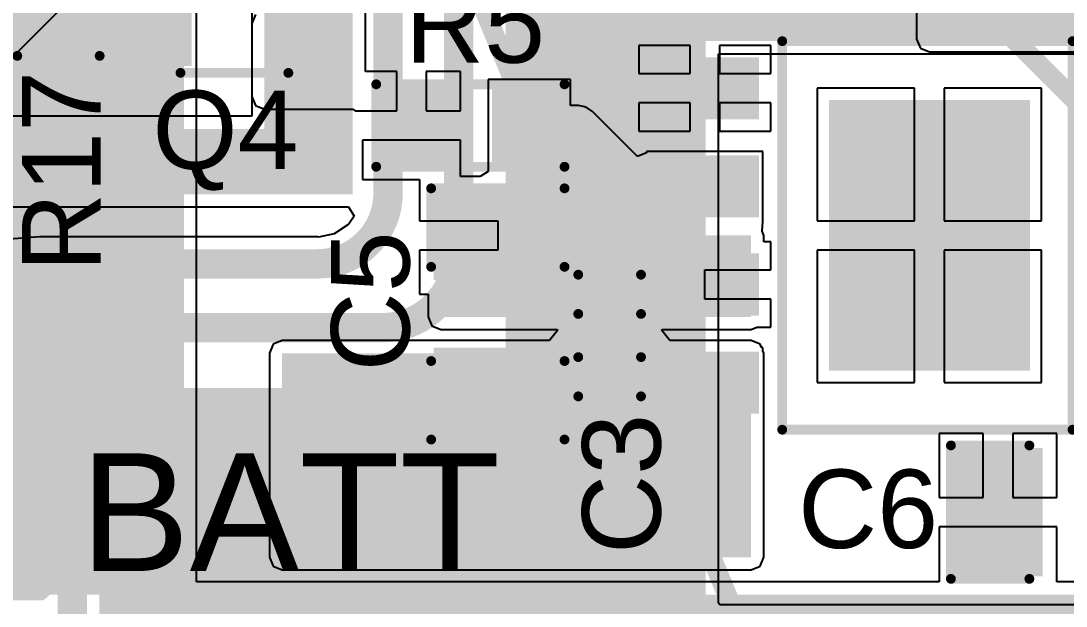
# Model space of a CAD drawing. Header units: millimetres. Extents: x -0.86 to 3.12, y -2.15 to 0.92.
# Drawn here: x 1.038 to 1.571, y -1.505 to -1.207 of the extents above; entities that cross this region are included whole.
import ezdxf

# ---------------------------------------------------------------- set-up
doc = ezdxf.new("R2010")
doc.units = ezdxf.units.MM
doc.header["$MEASUREMENT"] = 0
for name, color, linetype in [('BottomLayer', 5, 'Continuous'), ('BottomSolder', 6, 'Continuous'), ('Mechanical1', 6, 'Continuous'), ('Mechanical2', 216, 'Continuous'), ('TopLayer', 1, 'Continuous'), ('TopOverlay', 2, 'Continuous'), ('TopPaste', 8, 'Continuous'), ('TopSolder', 216, 'Continuous'), ('ViaHoleLayer', 16, 'Continuous')]:
    doc.layers.add(name, color=color, linetype=linetype)
doc.styles.add('Arial', font='', dxfattribs={"height": 0.2})
doc.styles.get('Arial').set_extended_font_data('Arial')

# ---------------------------------------------------------------- blocks, each defined once
blk = doc.blocks.new('SOT_23_11')
at = {"layer": 'TopLayer'}
for points in [[(-0.01614175, 0.05748035), (0.01614175, 0.05748035), (0.01614175, 0.02125985), (-0.01614175, 0.02125985)], [(-0.05354335, -0.02125985), (-0.02125985, -0.02125985), (-0.02125985, -0.05748035), (-0.05354335, -0.05748035)], [(0.02125985, -0.02125985), (0.05354335, -0.02125985), (0.05354335, -0.05748035), (0.02125985, -0.05748035)]]:
    blk.add_hatch(color=1, dxfattribs=at).paths.add_polyline_path(points)
at = {"layer": 'TopPaste'}
for points in [[(-0.01614175, 0.05748035), (0.01614175, 0.05748035), (0.01614175, 0.02125985), (-0.01614175, 0.02125985)], [(-0.05354335, -0.02125985), (-0.02125985, -0.02125985), (-0.02125985, -0.05748035), (-0.05354335, -0.05748035)], [(0.02125985, -0.02125985), (0.05354335, -0.02125985), (0.05354335, -0.05748035), (0.02125985, -0.05748035)]]:
    blk.add_hatch(color=8, dxfattribs=at).paths.add_polyline_path(points)
at = {"layer": 'TopSolder'}
for points in [[(-0.02014175, 0.06148035), (0.02014175, 0.06148035), (0.02014175, 0.01725985), (-0.02014175, 0.01725985)], [(-0.05754335, -0.01725985), (-0.01725985, -0.01725985), (-0.01725985, -0.06148035), (-0.05754335, -0.06148035)], [(0.01725985, -0.01725985), (0.05754335, -0.01725985), (0.05754335, -0.06148035), (0.01725985, -0.06148035)]]:
    blk.add_hatch(color=216, dxfattribs=at).paths.add_polyline_path(points)
at = {"layer": 'TopOverlay', "const_width": 0.005}
for points in [[(-0.061, -0.023), (-0.061, 0.032)], [(-0.022, 0.032), (-0.061, 0.032)], [(0.061, 0.032), (0.022, 0.032)], [(0.061, -0.023), (0.061, 0.032)], [(0.013, -0.031), (-0.013, -0.031)], [(-0.061, -0.046), (-0.066, -0.041)], [(-0.066, -0.051), (-0.066, -0.041)], [(-0.066, -0.051), (-0.061, -0.046)]]:
    blk.add_lwpolyline(points, dxfattribs=at)
at = {"layer": 'TopOverlay', "const_width": 0.0025}
for points in [[(-0.06225, 0.032, 1), (-0.05975, 0.032, 1)], [(-0.06225, 0.032, 1), (-0.05975, 0.032, 1)], [(-0.02325, 0.032, 1), (-0.02075, 0.032, 1)], [(0.02075, 0.032, 1), (0.02325, 0.032, 1)], [(0.05975, 0.032, 1), (0.06225, 0.032, 1)], [(0.05975, 0.032, 1), (0.06225, 0.032, 1)], [(-0.06225, -0.023, 1), (-0.05975, -0.023, 1)], [(0.05975, -0.023, 1), (0.06225, -0.023, 1)], [(-0.01425, -0.031, 1), (-0.01175, -0.031, 1)], [(0.01175, -0.031, 1), (0.01425, -0.031, 1)], [(-0.06725, -0.041, 1), (-0.06475, -0.041, 1)], [(-0.06725, -0.041, 1), (-0.06475, -0.041, 1)], [(-0.06225, -0.046, 1), (-0.05975, -0.046, 1)], [(-0.06225, -0.046, 1), (-0.05975, -0.046, 1)], [(-0.06725, -0.051, 1), (-0.06475, -0.051, 1)], [(-0.06725, -0.051, 1), (-0.06475, -0.051, 1)]]:
    blk.add_lwpolyline(points, format="xyb", close=True, dxfattribs=at)
blk = doc.blocks.new('T__________48')
at = {"layer": 'TopLayer'}
blk.add_hatch(color=1, dxfattribs=at).paths.add_polyline_path([(0.015, 0.03), (-0.015, 0.03), (-0.03, 0.015), (-0.03, -0.015), (-0.015, -0.03), (0.015, -0.03), (0.03, -0.015), (0.03, 0.015)])
at = {"layer": 'TopPaste'}
blk.add_hatch(color=8, dxfattribs=at).paths.add_polyline_path([(0.015, 0.03), (-0.015, 0.03), (-0.03, 0.015), (-0.03, -0.015), (-0.015, -0.03), (0.015, -0.03), (0.03, -0.015), (0.03, 0.015)])
at = {"layer": 'TopSolder'}
blk.add_hatch(color=216, dxfattribs=at).paths.add_polyline_path([(0.017, 0.034), (-0.017, 0.034), (-0.034, 0.017), (-0.034, -0.017), (-0.017, -0.034), (0.017, -0.034), (0.034, -0.017), (0.034, 0.017)])
at = {"layer": 'TopOverlay', "const_width": 0.007874}
for points in [[(-0.037, 0.017), (-0.017, 0.037)], [(0.017, 0.037), (-0.017, 0.037)], [(0.017, 0.037), (-0.017, 0.037)], [(0.037, 0.017), (0.017, 0.037)], [(-0.037, -0.017), (-0.037, 0.017)], [(0.037, -0.017), (0.037, 0.017)], [(-0.017, -0.037), (-0.037, -0.017)], [(0.017, -0.037), (0.037, -0.017)], [(0.017, -0.037), (-0.017, -0.037)], [(0.017, -0.037), (-0.017, -0.037)]]:
    blk.add_lwpolyline(points, dxfattribs=at)
at = {"layer": 'TopOverlay', "const_width": 0.003937}
for points in [[(-0.0189685, 0.037, 1), (-0.0150315, 0.037, 1)], [(-0.0189685, 0.037, 1), (-0.0150315, 0.037, 1)], [(-0.0189685, 0.037, 1), (-0.0150315, 0.037, 1)], [(0.0150315, 0.037, 1), (0.0189685, 0.037, 1)], [(0.0150315, 0.037, 1), (0.0189685, 0.037, 1)], [(0.0150315, 0.037, 1), (0.0189685, 0.037, 1)], [(-0.0389685, 0.017, 1), (-0.0350315, 0.017, 1)], [(-0.0389685, 0.017, 1), (-0.0350315, 0.017, 1)], [(0.0350315, 0.017, 1), (0.0389685, 0.017, 1)], [(0.0350315, 0.017, 1), (0.0389685, 0.017, 1)], [(-0.0389685, -0.017, 1), (-0.0350315, -0.017, 1)], [(-0.0389685, -0.017, 1), (-0.0350315, -0.017, 1)], [(0.0350315, -0.017, 1), (0.0389685, -0.017, 1)], [(0.0350315, -0.017, 1), (0.0389685, -0.017, 1)], [(-0.0189685, -0.037, 1), (-0.0150315, -0.037, 1)], [(-0.0189685, -0.037, 1), (-0.0150315, -0.037, 1)], [(-0.0189685, -0.037, 1), (-0.0150315, -0.037, 1)], [(0.0150315, -0.037, 1), (0.0189685, -0.037, 1)], [(0.0150315, -0.037, 1), (0.0189685, -0.037, 1)], [(0.0150315, -0.037, 1), (0.0189685, -0.037, 1)]]:
    blk.add_lwpolyline(points, format="xyb", close=True, dxfattribs=at)
blk = doc.blocks.new('R___0603_57')
at = {"layer": 'TopLayer'}
for points in [[(-0.0150001, 0.0174999), (-0.0150001, -0.0175001), (-0.0450001, -0.0175001), (-0.0450001, 0.0174999)], [(0.0450001, 0.0175001), (0.0450001, -0.0174999), (0.0150001, -0.0174999), (0.0150001, 0.0175001)]]:
    blk.add_hatch(color=1, dxfattribs=at).paths.add_polyline_path(points)
at = {"layer": 'TopPaste'}
for points in [[(-0.0150001, 0.0174999), (-0.0150001, -0.0175001), (-0.0450001, -0.0175001), (-0.0450001, 0.0174999)], [(0.0450001, 0.0175001), (0.0450001, -0.0174999), (0.0150001, -0.0174999), (0.0150001, 0.0175001)]]:
    blk.add_hatch(color=8, dxfattribs=at).paths.add_polyline_path(points)
at = {"layer": 'TopSolder'}
for points in [[(-0.0110001, 0.0214999), (-0.0110001, -0.0215001), (-0.0490001, -0.0215001), (-0.0490001, 0.0214999)], [(0.0490001, 0.0215001), (0.0490001, -0.0214999), (0.0110001, -0.0214999), (0.0110001, 0.0215001)]]:
    blk.add_hatch(color=216, dxfattribs=at).paths.add_polyline_path(points)
at = {"layer": 'TopOverlay', "const_width": 0.005}
for points in [[(-0.048, 0.021), (-0.0479999, -0.021)], [(-0.048, 0.021), (0.0479999, 0.021)], [(0.0479999, 0.021), (0.048, -0.021)], [(-0.0479999, -0.021), (0.048, -0.021)]]:
    blk.add_lwpolyline(points, dxfattribs=at)
at = {"layer": 'TopOverlay', "const_width": 0.0025}
for points in [[(-0.04925, 0.021, 1), (-0.04675, 0.021, 1)], [(-0.04925, 0.021, 1), (-0.04675, 0.021, 1)], [(0.0467499, 0.021, 1), (0.0492499, 0.021, 1)], [(0.0467499, 0.021, 1), (0.0492499, 0.021, 1)], [(-0.0492499, -0.021, 1), (-0.0467499, -0.021, 1)], [(-0.0492499, -0.021, 1), (-0.0467499, -0.021, 1)], [(0.04675, -0.021, 1), (0.04925, -0.021, 1)], [(0.04675, -0.021, 1), (0.04925, -0.021, 1)]]:
    blk.add_lwpolyline(points, format="xyb", close=True, dxfattribs=at)
blk = doc.blocks.new('C___0402_77')
at = {"layer": 'TopLayer'}
for points in [[(-0.0275, -0.0124999), (-0.0275, 0.0125001), (-0.009500000000000003, 0.0125001), (-0.009499999999999996, -0.0124999)], [(0.009500000000000003, -0.0125001), (0.009499999999999996, 0.0124999), (0.0275, 0.0124999), (0.0275, -0.0125001)]]:
    blk.add_hatch(color=1, dxfattribs=at).paths.add_polyline_path(points)
at = {"layer": 'TopPaste'}
for points in [[(-0.0275, -0.0124999), (-0.0275, 0.0125001), (-0.009500000000000003, 0.0125001), (-0.009499999999999996, -0.0124999)], [(0.009500000000000003, -0.0125001), (0.009499999999999996, 0.0124999), (0.0275, 0.0124999), (0.0275, -0.0125001)]]:
    blk.add_hatch(color=8, dxfattribs=at).paths.add_polyline_path(points)
at = {"layer": 'TopSolder'}
for points in [[(-0.0298622, -0.0148621), (-0.0298622, 0.0148623), (-0.007137800000000003, 0.0148623), (-0.007137799999999997, -0.0148621)], [(0.007137800000000003, -0.0148623), (0.007137799999999997, 0.0148621), (0.0298622, 0.0148621), (0.0298622, -0.0148623)]]:
    blk.add_hatch(color=216, dxfattribs=at).paths.add_polyline_path(points)
at = {"layer": 'TopOverlay', "const_width": 0.005}
for points in [[(-0.031, -0.016), (-0.031, 0.016)], [(-0.011, 0.016), (-0.031, 0.016)], [(0.031, 0.016), (0.0110001, 0.016)], [(0.031, -0.016), (0.031, 0.016)], [(-0.0110001, -0.016), (-0.031, -0.016)], [(0.031, -0.016), (0.011, -0.016)]]:
    blk.add_lwpolyline(points, dxfattribs=at)
at = {"layer": 'TopOverlay', "const_width": 0.0025}
for points in [[(-0.03225, 0.016, 1), (-0.02975, 0.016, 1)], [(-0.03225, 0.016, 1), (-0.02975, 0.016, 1)], [(-0.01225, 0.016, 1), (-0.00975, 0.016, 1)], [(0.0097501, 0.016, 1), (0.0122501, 0.016, 1)], [(0.02975, 0.016, 1), (0.03225, 0.016, 1)], [(0.02975, 0.016, 1), (0.03225, 0.016, 1)], [(-0.03225, -0.016, 1), (-0.02975, -0.016, 1)], [(-0.03225, -0.016, 1), (-0.02975, -0.016, 1)], [(-0.0122501, -0.016, 1), (-0.0097501, -0.016, 1)], [(0.00975, -0.016, 1), (0.01225, -0.016, 1)], [(0.02975, -0.016, 1), (0.03225, -0.016, 1)], [(0.02975, -0.016, 1), (0.03225, -0.016, 1)]]:
    blk.add_lwpolyline(points, format="xyb", close=True, dxfattribs=at)
blk = doc.blocks.new('ESOP_8_81')
at = {"layer": 'TopLayer'}
for points in [[(-0.13812995, 0.086811), (-0.09088585, 0.086811), (-0.09088585, 0.063189), (-0.13812995, 0.063189)], [(0.09088575, 0.086811), (0.13812985, 0.086811), (0.13812985, 0.063189), (0.09088575, 0.063189)], [(-0.0472441, 0.06496065), (0.0472441, 0.06496065), (0.0472441, -0.06496065), (-0.0472441, -0.06496065)], [(-0.13812995, 0.036811), (-0.09088585, 0.036811), (-0.09088585, 0.013189), (-0.13812995, 0.013189)], [(0.09088585, 0.036811), (0.13812995, 0.036811), (0.13812995, 0.013189), (0.09088585, 0.013189)], [(-0.13812995, -0.013189), (-0.09088585, -0.013189), (-0.09088585, -0.036811), (-0.13812995, -0.036811)], [(0.09088585, -0.013189), (0.13812995, -0.013189), (0.13812995, -0.036811), (0.09088585, -0.036811)], [(-0.13812985, -0.063189), (-0.09088575, -0.063189), (-0.09088575, -0.086811), (-0.13812985, -0.086811)], [(0.09088585, -0.063189), (0.13812995, -0.063189), (0.13812995, -0.086811), (0.09088585, -0.086811)]]:
    blk.add_hatch(color=1, dxfattribs=at).paths.add_polyline_path(points)
at = {"layer": 'TopPaste'}
for points in [[(-0.13812995, 0.086811), (-0.09088585, 0.086811), (-0.09088585, 0.063189), (-0.13812995, 0.063189)], [(0.09088575, 0.086811), (0.13812985, 0.086811), (0.13812985, 0.063189), (0.09088575, 0.063189)], [(-0.0472441, 0.06496065), (0.0472441, 0.06496065), (0.0472441, -0.06496065), (-0.0472441, -0.06496065)], [(-0.13812995, 0.036811), (-0.09088585, 0.036811), (-0.09088585, 0.013189), (-0.13812995, 0.013189)], [(0.09088585, 0.036811), (0.13812995, 0.036811), (0.13812995, 0.013189), (0.09088585, 0.013189)], [(-0.13812995, -0.013189), (-0.09088585, -0.013189), (-0.09088585, -0.036811), (-0.13812995, -0.036811)], [(0.09088585, -0.013189), (0.13812995, -0.013189), (0.13812995, -0.036811), (0.09088585, -0.036811)], [(-0.13812985, -0.063189), (-0.09088575, -0.063189), (-0.09088575, -0.086811), (-0.13812985, -0.086811)], [(0.09088585, -0.063189), (0.13812995, -0.063189), (0.13812995, -0.086811), (0.09088585, -0.086811)]]:
    blk.add_hatch(color=8, dxfattribs=at).paths.add_polyline_path(points)
at = {"layer": 'TopSolder'}
for points in [[(-0.14212995, 0.090811), (-0.08688585, 0.090811), (-0.08688585, 0.059189), (-0.14212995, 0.059189)], [(0.08688575, 0.090811), (0.14212985, 0.090811), (0.14212985, 0.059189), (0.08688575, 0.059189)], [(-0.0512441, 0.06896065), (0.0512441, 0.06896065), (0.0512441, -0.06896065), (-0.0512441, -0.06896065)], [(-0.14212995, 0.040811), (-0.08688585, 0.040811), (-0.08688585, 0.009189), (-0.14212995, 0.009189)], [(0.08688585, 0.040811), (0.14212995, 0.040811), (0.14212995, 0.009189), (0.08688585, 0.009189)], [(-0.14212995, -0.009189), (-0.08688585, -0.009189), (-0.08688585, -0.040811), (-0.14212995, -0.040811)], [(0.08688585, -0.009189), (0.14212995, -0.009189), (0.14212995, -0.040811), (0.08688585, -0.040811)], [(-0.14212985, -0.059189), (-0.08688575, -0.059189), (-0.08688575, -0.090811), (-0.14212985, -0.090811)], [(0.08688585, -0.059189), (0.14212995, -0.059189), (0.14212995, -0.090811), (0.08688585, -0.090811)]]:
    blk.add_hatch(color=216, dxfattribs=at).paths.add_polyline_path(points)
at = {"layer": 'TopOverlay'}
for points, const_width in [([(-0.075, 0.0989999), (0.073, 0.0990001)], 0.005), ([(-0.075, 0.0989999), (-0.0749999, -0.099)], 0.005), ([(0.073, -0.099), (0.073, 0.0990001)], 0.005), ([(-0.1526458, 0.0706851), (-0.1526457, 0.0806851)], 0.011811), ([(-0.1526457, 0.0806851), (-0.1476457, 0.0756852)], 0.011811), ([(-0.1526458, 0.0706851), (-0.1476457, 0.0756852)], 0.011811), ([(-0.0749999, -0.099), (0.073, -0.099)], 0.005)]:
    blk.add_lwpolyline(points, dxfattribs=dict(at, const_width=const_width))
for points, const_width in [([(-0.07625, 0.0989999, 1), (-0.07375, 0.0989999, 1)], 0.0025), ([(-0.07625, 0.0989999, 1), (-0.07375, 0.0989999, 1)], 0.0025), ([(0.07175, 0.0990001, 1), (0.07425, 0.0990001, 1)], 0.0025), ([(0.07175, 0.0990001, 1), (0.07425, 0.0990001, 1)], 0.0025), ([(-0.1555984, 0.0806851, 1), (-0.149693, 0.0806851, 1)], 0.0059055), ([(-0.1555984, 0.0806851, 1), (-0.149693, 0.0806851, 1)], 0.0059055), ([(-0.1505984, 0.0756852, 1), (-0.144693, 0.0756852, 1)], 0.0059055), ([(-0.1505984, 0.0756852, 1), (-0.144693, 0.0756852, 1)], 0.0059055), ([(-0.1555985, 0.0706851, 1), (-0.1496931, 0.0706851, 1)], 0.0059055), ([(-0.1555985, 0.0706851, 1), (-0.1496931, 0.0706851, 1)], 0.0059055), ([(-0.0762499, -0.099, 1), (-0.0737499, -0.099, 1)], 0.0025), ([(-0.0762499, -0.099, 1), (-0.0737499, -0.099, 1)], 0.0025), ([(0.07175, -0.099, 1), (0.07425, -0.099, 1)], 0.0025), ([(0.07175, -0.099, 1), (0.07425, -0.099, 1)], 0.0025)]:
    blk.add_lwpolyline(points, format="xyb", close=True, dxfattribs=dict(at, const_width=const_width))
blk = doc.blocks.new('R___0603_90')
at = {"layer": 'TopLayer'}
for points in [[(-0.015, 0.0175), (-0.015, -0.0175), (-0.045, -0.0175), (-0.045, 0.0175)], [(0.045, 0.0175), (0.045, -0.0175), (0.015, -0.0175), (0.015, 0.0175)]]:
    blk.add_hatch(color=1, dxfattribs=at).paths.add_polyline_path(points)
at = {"layer": 'TopPaste'}
for points in [[(-0.015, 0.0175), (-0.015, -0.0175), (-0.045, -0.0175), (-0.045, 0.0175)], [(0.045, 0.0175), (0.045, -0.0175), (0.015, -0.0175), (0.015, 0.0175)]]:
    blk.add_hatch(color=8, dxfattribs=at).paths.add_polyline_path(points)
at = {"layer": 'TopSolder'}
for points in [[(-0.011, 0.0215), (-0.011, -0.0215), (-0.049, -0.0215), (-0.049, 0.0215)], [(0.049, 0.0215), (0.049, -0.0215), (0.011, -0.0215), (0.011, 0.0215)]]:
    blk.add_hatch(color=216, dxfattribs=at).paths.add_polyline_path(points)
at = {"layer": 'TopOverlay', "const_width": 0.005}
for points in [[(0.048, 0.021), (-0.048, 0.021)], [(-0.048, -0.021), (-0.048, 0.021)], [(0.048, -0.021), (0.048, 0.021)], [(0.048, -0.021), (-0.048, -0.021)]]:
    blk.add_lwpolyline(points, dxfattribs=at)
at = {"layer": 'TopOverlay', "const_width": 0.0025}
for points in [[(-0.04925, 0.021, 1), (-0.04675, 0.021, 1)], [(-0.04925, 0.021, 1), (-0.04675, 0.021, 1)], [(0.04675, 0.021, 1), (0.04925, 0.021, 1)], [(0.04675, 0.021, 1), (0.04925, 0.021, 1)], [(-0.04925, -0.021, 1), (-0.04675, -0.021, 1)], [(-0.04925, -0.021, 1), (-0.04675, -0.021, 1)], [(0.04675, -0.021, 1), (0.04925, -0.021, 1)], [(0.04675, -0.021, 1), (0.04925, -0.021, 1)]]:
    blk.add_lwpolyline(points, format="xyb", close=True, dxfattribs=at)
blk = doc.blocks.new('C___0805_117')
at = {"layer": 'TopLayer'}
for points in [[(-0.06, 0.03), (-0.02, 0.03), (-0.02, -0.03), (-0.06, -0.03)], [(0.02, 0.03), (0.06, 0.03), (0.06, -0.03), (0.02, -0.03)]]:
    blk.add_hatch(color=1, dxfattribs=at).paths.add_polyline_path(points)
at = {"layer": 'TopPaste'}
for points in [[(-0.06, 0.03), (-0.02, 0.03), (-0.02, -0.03), (-0.06, -0.03)], [(0.02, 0.03), (0.06, 0.03), (0.06, -0.03), (0.02, -0.03)]]:
    blk.add_hatch(color=8, dxfattribs=at).paths.add_polyline_path(points)
at = {"layer": 'TopSolder'}
for points in [[(-0.0627559, 0.0327559), (-0.0172441, 0.0327559), (-0.0172441, -0.0327559), (-0.0627559, -0.0327559)], [(0.0172441, 0.0327559), (0.0627559, 0.0327559), (0.0627559, -0.0327559), (0.0172441, -0.0327559)]]:
    blk.add_hatch(color=216, dxfattribs=at).paths.add_polyline_path(points)
at = {"layer": 'TopOverlay', "const_width": 0.005}
for points in [[(-0.064, -0.0339999), (-0.064, 0.034)], [(-0.064, 0.034), (-0.024, 0.034)], [(0.024, 0.034), (0.064, 0.0339999)], [(0.064, -0.034), (0.064, 0.0339999)], [(-0.064, -0.0339999), (-0.024, -0.034)], [(0.024, -0.034), (0.064, -0.034)]]:
    blk.add_lwpolyline(points, dxfattribs=at)
at = {"layer": 'TopOverlay', "const_width": 0.0025}
for points in [[(-0.06525, 0.034, 1), (-0.06275, 0.034, 1)], [(-0.06525, 0.034, 1), (-0.06275, 0.034, 1)], [(-0.02525, 0.034, 1), (-0.02275, 0.034, 1)], [(0.02275, 0.034, 1), (0.02525, 0.034, 1)], [(0.06275, 0.0339999, 1), (0.06525, 0.0339999, 1)], [(0.06275, 0.0339999, 1), (0.06525, 0.0339999, 1)], [(-0.06525, -0.0339999, 1), (-0.06275, -0.0339999, 1)], [(-0.06525, -0.0339999, 1), (-0.06275, -0.0339999, 1)], [(-0.02525, -0.034, 1), (-0.02275, -0.034, 1)], [(0.02275, -0.034, 1), (0.02525, -0.034, 1)], [(0.06275, -0.034, 1), (0.06525, -0.034, 1)], [(0.06275, -0.034, 1), (0.06525, -0.034, 1)]]:
    blk.add_lwpolyline(points, format="xyb", close=True, dxfattribs=at)
blk = doc.blocks.new('C___0805_119')
at = {"layer": 'TopLayer'}
for points in [[(-0.06, 0.03), (-0.02, 0.03), (-0.02, -0.03), (-0.06, -0.03)], [(0.02, 0.03), (0.06, 0.03), (0.06, -0.03), (0.02, -0.03)]]:
    blk.add_hatch(color=1, dxfattribs=at).paths.add_polyline_path(points)
at = {"layer": 'TopPaste'}
for points in [[(-0.06, 0.03), (-0.02, 0.03), (-0.02, -0.03), (-0.06, -0.03)], [(0.02, 0.03), (0.06, 0.03), (0.06, -0.03), (0.02, -0.03)]]:
    blk.add_hatch(color=8, dxfattribs=at).paths.add_polyline_path(points)
at = {"layer": 'TopSolder'}
for points in [[(-0.0627559, 0.0327559), (-0.0172441, 0.0327559), (-0.0172441, -0.0327559), (-0.0627559, -0.0327559)], [(0.0172441, 0.0327559), (0.0627559, 0.0327559), (0.0627559, -0.0327559), (0.0172441, -0.0327559)]]:
    blk.add_hatch(color=216, dxfattribs=at).paths.add_polyline_path(points)
at = {"layer": 'TopOverlay', "const_width": 0.005}
for points in [[(-0.064, -0.0339999), (-0.064, 0.034)], [(-0.024, 0.034), (-0.064, 0.034)], [(0.064, 0.0339999), (0.024, 0.034)], [(0.064, -0.034), (0.064, 0.0339999)], [(-0.024, -0.034), (-0.064, -0.0339999)], [(0.064, -0.034), (0.024, -0.034)]]:
    blk.add_lwpolyline(points, dxfattribs=at)
at = {"layer": 'TopOverlay', "const_width": 0.0025}
for points in [[(-0.06525, 0.034, 1), (-0.06275, 0.034, 1)], [(-0.06525, 0.034, 1), (-0.06275, 0.034, 1)], [(-0.02525, 0.034, 1), (-0.02275, 0.034, 1)], [(0.02275, 0.034, 1), (0.02525, 0.034, 1)], [(0.06275, 0.0339999, 1), (0.06525, 0.0339999, 1)], [(0.06275, 0.0339999, 1), (0.06525, 0.0339999, 1)], [(-0.06525, -0.0339999, 1), (-0.06275, -0.0339999, 1)], [(-0.06525, -0.0339999, 1), (-0.06275, -0.0339999, 1)], [(-0.02525, -0.034, 1), (-0.02275, -0.034, 1)], [(0.02275, -0.034, 1), (0.02525, -0.034, 1)], [(0.06275, -0.034, 1), (0.06525, -0.034, 1)], [(0.06275, -0.034, 1), (0.06525, -0.034, 1)]]:
    blk.add_lwpolyline(points, format="xyb", close=True, dxfattribs=at)

msp = doc.modelspace()

# ---------------------------------------------------------------- hatches: boundary and pattern name
at = {"layer": 'BottomLayer'}
for points in [[(1.4999172, -1.2170467), (1.62514, -1.2170467), (1.62514, -1.1107515), (1.4999172, -1.1107515)], [(1.2852784, -1.2170467), (1.6082784, -1.2170467), (1.6082784, -1.1570467), (1.2852784, -1.1570467)], [(1.2852784, -1.5031866), (1.3872784, -1.5031866), (1.3872784, -1.1570468), (1.2852784, -1.1570468)], [(1.1622784, -1.2950467), (1.2072784, -1.2950467), (1.2072784, -1.2080467), (1.1622784, -1.2080467)], [(0.8843296, -1.2950467), (1.2072784, -1.2950467), (1.2072784, -1.2618253), (0.8843296, -1.2618253)], [(1.0842784, -1.5031866), (1.3872784, -1.5031866), (1.3872784, -1.393811), (1.0842784, -1.393811)], [(1.0842784, -1.6980467), (1.2522942, -1.6980467), (1.2522942, -1.4024417), (1.0842784, -1.4024417)], [(1.0002784, -1.5010566), (1.0462784, -1.5010566), (1.0462784, -1.436415), (1.0002784, -1.436415)], [(0.7037249, -1.5010566), (1.0462783, -1.5010566), (1.0462783, -1.4600468), (0.7037249, -1.4600468)]]:
    msp.add_hatch(color=5, dxfattribs=at).paths.add_polyline_path(points)
h = msp.add_hatch(color=5, dxfattribs=at)
edge = h.paths.add_edge_path()
edge.add_arc((1.1862784, -1.2250467), 0.011811, 0, 360)
h = msp.add_hatch(color=5, dxfattribs=at)
edge = h.paths.add_edge_path()
edge.add_arc((1.4702784, -1.2670467), 0.011811, 0, 360)
h = msp.add_hatch(color=5, dxfattribs=at)
edge = h.paths.add_edge_path()
edge.add_arc((1.5322784, -1.2670467), 0.011811, 0, 360)
h = msp.add_hatch(color=5, dxfattribs=at)
edge = h.paths.add_edge_path()
edge.add_arc((1.5012784, -1.3160467), 0.011811, 0, 360)
h = msp.add_hatch(color=5, dxfattribs=at)
edge = h.paths.add_edge_path()
edge.add_arc((1.4705488, -1.3653852), 0.011811, 0, 360)
h = msp.add_hatch(color=5, dxfattribs=at)
edge = h.paths.add_edge_path()
edge.add_arc((1.5319928, -1.3653852), 0.011811, 0, 360)
h = msp.add_hatch(color=5, dxfattribs=at)
edge = h.paths.add_edge_path()
edge.add_arc((1.1892784, -1.4190467), 0.011811, 0, 360)
h = msp.add_hatch(color=5, dxfattribs=at)
edge = h.paths.add_edge_path()
edge.add_arc((1.2316396, -1.4190467), 0.011811, 0, 360)
h = msp.add_hatch(color=5, dxfattribs=at)
edge = h.paths.add_edge_path()
edge.add_arc((1.1892784, -1.4600467), 0.011811, 0, 360)
h = msp.add_hatch(color=5, dxfattribs=at)
edge = h.paths.add_edge_path()
edge.add_arc((1.2316396, -1.4600467), 0.011811, 0, 360)
at = {"layer": 'BottomSolder'}
h = msp.add_hatch(color=6, dxfattribs=at)
edge = h.paths.add_edge_path()
edge.add_arc((1.1862784, -1.2250467), 0.015811, 0, 360)
at = {"layer": 'TopLayer'}
for points in [[(1.5012784, -1.2160467), (1.6394082, -1.2160467), (1.6394082, -1.0410467), (1.5012784, -1.0410467)], [(1.1622784, -1.2451885), (1.2072784, -1.2451885), (1.2072784, -1.1452629), (1.1622784, -1.1452629)], [(1.0002784, -1.4990467), (1.1212198, -1.4990467), (1.1212198, -1.1860465), (1.0002784, -1.1860465)], [(1.0780804, -1.5530467), (1.1212198, -1.5530467), (1.1212198, -1.1860465), (1.0780804, -1.1860465)], [(1.2522783, -1.3575467), (1.4103925, -1.3575467), (1.4103925, -1.3160467), (1.2522783, -1.3160467)], [(1.1712784, -1.4800224), (1.4103926, -1.4800224), (1.4103926, -1.3760468), (1.1712784, -1.3760468)], [(1.0780804, -1.5530467), (1.6442784, -1.5530467), (1.6442784, -1.4990467), (1.0780804, -1.4990467)]]:
    msp.add_hatch(color=1, dxfattribs=at).paths.add_polyline_path(points)
h = msp.add_hatch(color=1, dxfattribs=at)
edge = h.paths.add_edge_path()
edge.add_arc((1.1862784, -1.2250467), 0.011811, 0, 360)
h = msp.add_hatch(color=1, dxfattribs=at)
edge = h.paths.add_edge_path()
edge.add_arc((1.4702784, -1.2670467), 0.011811, 0, 360)
h = msp.add_hatch(color=1, dxfattribs=at)
edge = h.paths.add_edge_path()
edge.add_arc((1.5322784, -1.2670467), 0.011811, 0, 360)
h = msp.add_hatch(color=1, dxfattribs=at)
edge = h.paths.add_edge_path()
edge.add_arc((1.5012784, -1.3160467), 0.011811, 0, 360)
h = msp.add_hatch(color=1, dxfattribs=at)
edge = h.paths.add_edge_path()
edge.add_arc((1.4705488, -1.3653852), 0.011811, 0, 360)
h = msp.add_hatch(color=1, dxfattribs=at)
edge = h.paths.add_edge_path()
edge.add_arc((1.5319928, -1.3653852), 0.011811, 0, 360)
h = msp.add_hatch(color=1, dxfattribs=at)
edge = h.paths.add_edge_path()
edge.add_arc((1.1892784, -1.4190467), 0.011811, 0, 360)
h = msp.add_hatch(color=1, dxfattribs=at)
edge = h.paths.add_edge_path()
edge.add_arc((1.2316396, -1.4190467), 0.011811, 0, 360)
h = msp.add_hatch(color=1, dxfattribs=at)
edge = h.paths.add_edge_path()
edge.add_arc((1.1892784, -1.4600467), 0.011811, 0, 360)
h = msp.add_hatch(color=1, dxfattribs=at)
edge = h.paths.add_edge_path()
edge.add_arc((1.2316396, -1.4600467), 0.011811, 0, 360)
at = {"layer": 'TopSolder'}
h = msp.add_hatch(color=216, dxfattribs=at)
edge = h.paths.add_edge_path()
edge.add_arc((1.1862784, -1.2250467), 0.015811, 0, 360)
at = {"layer": 'ViaHoleLayer'}
h = msp.add_hatch(color=16, dxfattribs=at)
edge = h.paths.add_edge_path()
edge.add_arc((1.1862784, -1.2250467), 0.0059055, 0, 360)
h = msp.add_hatch(color=16, dxfattribs=at)
edge = h.paths.add_edge_path()
edge.add_arc((1.4702784, -1.2670467), 0.0059055, 0, 360)
h = msp.add_hatch(color=16, dxfattribs=at)
edge = h.paths.add_edge_path()
edge.add_arc((1.5322784, -1.2670467), 0.0059055, 0, 360)
h = msp.add_hatch(color=16, dxfattribs=at)
edge = h.paths.add_edge_path()
edge.add_arc((1.5012784, -1.3160467), 0.0059055, 0, 360)
h = msp.add_hatch(color=16, dxfattribs=at)
edge = h.paths.add_edge_path()
edge.add_arc((1.4705488, -1.3653852), 0.0059055, 0, 360)
h = msp.add_hatch(color=16, dxfattribs=at)
edge = h.paths.add_edge_path()
edge.add_arc((1.5319928, -1.3653852), 0.0059055, 0, 360)
h = msp.add_hatch(color=16, dxfattribs=at)
edge = h.paths.add_edge_path()
edge.add_arc((1.1892784, -1.4190467), 0.0059055, 0, 360)
h = msp.add_hatch(color=16, dxfattribs=at)
edge = h.paths.add_edge_path()
edge.add_arc((1.2316396, -1.4190467), 0.0059055, 0, 360)
h = msp.add_hatch(color=16, dxfattribs=at)
edge = h.paths.add_edge_path()
edge.add_arc((1.1892784, -1.4600467), 0.0059055, 0, 360)
h = msp.add_hatch(color=16, dxfattribs=at)
edge = h.paths.add_edge_path()
edge.add_arc((1.2316396, -1.4600467), 0.0059055, 0, 360)

# ---------------------------------------------------------------- linework, layer by layer
at = {"layer": 'BottomLayer'}
for p, q in [((1.0325971, -1.2263654), (1.1214283, -1.1375342)), ((1.1576862, -1.2034545), (1.155784, -1.2080467)), ((1.155784, -1.2080467), (1.155784, -1.2553309)), ((1.3937728, -1.393811), (1.3937728, -1.2235411)), ((1.3937728, -1.2235411), (1.62514, -1.2235411)), ((1.155784, -1.2553309), (0.8843296, -1.2553309)), ((0.9237728, -1.3015411), (1.2051034, -1.3015411)), ((1.2051034, -1.3015411), (1.2079665, -1.3062561)), ((1.2047708, -1.3106938), (1.1979122, -1.3152765)), ((1.2050491, -1.3102773), (1.2047708, -1.3106938)), ((1.2054656, -1.309999), (1.2050491, -1.3102773)), ((1.2079665, -1.3062561), (1.2054656, -1.309999)), ((1.1979122, -1.3152765), (1.1898219, -1.3168858)), ((1.047675, -1.3167074), (1.0301564, -1.3180861)), ((1.047675, -1.3167881), (1.047675, -1.3167074)), ((1.1893307, -1.3167881), (1.047675, -1.3167881)), ((1.1898219, -1.3168858), (1.1893307, -1.3167881)), ((1.3937728, -1.5031865), (1.3937728, -1.393811)), ((1.3945122, -1.5042931), (1.3937728, -1.5031865)), ((1.678054, -1.5042931), (1.3945122, -1.5042931))]:
    msp.add_line(p, q, dxfattribs=at)
for points, const_width in [([(1.2253244, -1.2945589), (1.2253244, -1.0799706)], 0.015), ([(1.0142784, -1.2080467), (1.1031096, -1.1192155)], 0.0393701), ([(1.2612784, -1.3230761), (1.2612784, -1.1624681)], 0.015), ([(1.047675, -1.3305526), (1.1893307, -1.3305526)], 0.015), ([(1.1022567, -1.3630467), (1.2227221, -1.3630467)], 0.015), ([(1.0642784, -1.5575639), (1.0642784, -1.393811)], 0.015)]:
    msp.add_lwpolyline(points, dxfattribs=dict(at, const_width=const_width))
at = {"layer": 'BottomLayer', "const_width": 0.015}
for points in [[(1.2253244, -1.2945589, -0.198912367379658), (1.2147821, -1.3200103)], [(1.2147821, -1.3200103, -0.198912367379658), (1.1893307, -1.3305526)], [(1.2612784, -1.3230761, -0.1989123673796564), (1.2492784, -1.3520467)], [(0.9782784, -1.3592976, -0.198912367379658), (1.047675, -1.3305526)], [(1.2492784, -1.3520467, -0.198912367379658), (1.2227221, -1.3630467)], [(1.0718537, -1.3756057, -0.1984115034782092), (1.1022567, -1.3630467)], [(1.0642784, -1.393811, -0.1987892505668783), (1.0717864, -1.375673)], [(1.0717864, -1.375673, -0.0001171021407121761), (1.0717949, -1.3756645)], [(1.0717949, -1.3756644, -0.0004818470826588917), (1.0718537, -1.3756057)]]:
    msp.add_lwpolyline(points, format="xyb", dxfattribs=at)
at = {"layer": 'BottomLayer', "const_width": 0.0075}
for points in [[(1.2215744, -1.2945589, 1), (1.2290744, -1.2945589, 1)], [(1.2215744, -1.2945589, 1), (1.2290744, -1.2945589, 1)], [(1.2110321, -1.3200103, 1), (1.2185321, -1.3200103, 1)], [(1.2110321, -1.3200103, 1), (1.2185321, -1.3200103, 1)], [(1.2575284, -1.3230761, 1), (1.2650284, -1.3230761, 1)], [(1.2575284, -1.3230761, 1), (1.2650284, -1.3230761, 1)], [(1.043925, -1.3305526, 1), (1.051425, -1.3305526, 1)], [(1.043925, -1.3305526, 1), (1.051425, -1.3305526, 1)], [(1.1855807, -1.3305526, 1), (1.1930807, -1.3305526, 1)], [(1.1855807, -1.3305526, 1), (1.1930807, -1.3305526, 1)], [(1.2455284, -1.3520467, 1), (1.2530284, -1.3520467, 1)], [(1.2455284, -1.3520467, 1), (1.2530284, -1.3520467, 1)], [(1.0985067, -1.3630467, 1), (1.1060067, -1.3630467, 1)], [(1.0985067, -1.3630467, 1), (1.1060067, -1.3630467, 1)], [(1.2189721, -1.3630467, 1), (1.2264721, -1.3630467, 1)], [(1.2189721, -1.3630467, 1), (1.2264721, -1.3630467, 1)], [(1.0680364, -1.375673, 1), (1.0755364, -1.375673, 1)], [(1.0680364, -1.375673, 1), (1.0755364, -1.375673, 1)], [(1.0680449, -1.3756644, 1), (1.0755449, -1.3756644, 1)], [(1.0680449, -1.3756645, 1), (1.0755449, -1.3756645, 1)], [(1.0681037, -1.3756057, 1), (1.0756037, -1.3756057, 1)], [(1.0681037, -1.3756057, 1), (1.0756037, -1.3756057, 1)], [(1.0605284, -1.393811, 1), (1.0680284, -1.393811, 1)], [(1.0605284, -1.393811, 1), (1.0680284, -1.393811, 1)]]:
    msp.add_lwpolyline(points, format="xyb", close=True, dxfattribs=at)
at = {"layer": 'Mechanical1', "const_width": 0.01}
for points in [[(1.0932783, -2.0998527), (1.0932785, 0.569476)], [(1.0929948, -0.764796), (1.6679948, -2.1485661)], [(1.0932784, -0.7650467), (2.1742784, -1.8460467)]]:
    msp.add_lwpolyline(points, dxfattribs=at)
msp.add_lwpolyline([(0.0408131, 0.0155972, -3.064050539179198), (0.0296403, -1.5298955)], format="xyb", dxfattribs=at)
at = {"layer": 'Mechanical2', "const_width": 0.01}
msp.add_lwpolyline([(1.9986701, 0.2156704, -1.122171366645898), (-0.011594, -1.5132862)], format="xyb", dxfattribs=at)
at = {"layer": 'TopLayer'}
for p, q in [((1.494784, -1.084653), (1.494784, -1.2160467)), ((1.155784, -1.1740467), (1.155784, -1.2451885)), ((1.2137728, -1.2325468), (1.2137728, -1.1805411)), ((1.1277143, -1.4925523), (1.1277143, -1.1860465)), ((1.3792705, -1.2192357), (1.3531485, -1.2192357)), ((1.3531485, -1.2192357), (1.3531485, -1.2335467)), ((1.3792705, -1.2335467), (1.3792705, -1.2192357)), ((1.4203925, -1.2192357), (1.3942705, -1.2192357)), ((1.3942705, -1.2192357), (1.3942705, -1.2335467)), ((1.4203925, -1.2335467), (1.4203925, -1.2192357)), ((1.494784, -1.2160467), (1.4966862, -1.2206389)), ((1.4966862, -1.2206389), (1.5012784, -1.2225411)), ((1.5012784, -1.2225411), (1.5856697, -1.2225411)), ((1.2297784, -1.2325468), (1.2137728, -1.2325468)), ((1.2297784, -1.2525467), (1.2297784, -1.2325468)), ((1.2622783, -1.2325468), (1.2447784, -1.2325468)), ((1.2447784, -1.2325468), (1.2447784, -1.2525467)), ((1.2622783, -1.2525467), (1.2622783, -1.2325468)), ((1.3531485, -1.2335467), (1.3792705, -1.2335467)), ((1.3942705, -1.2335467), (1.4203925, -1.2335467)), ((1.3182785, -1.2365466), (1.2762785, -1.2365466)), ((1.2762785, -1.2365466), (1.2762785, -1.2810466)), ((1.3182785, -1.2498507), (1.3182785, -1.2365466)), ((1.4937784, -1.2410861), (1.4440343, -1.2410861)), ((1.4440343, -1.2410861), (1.4440343, -1.3085467)), ((1.4937784, -1.3085467), (1.4937784, -1.2410861)), ((1.5585225, -1.2410861), (1.5087784, -1.2410861)), ((1.5087784, -1.2410861), (1.5087784, -1.3085467)), ((1.5585225, -1.3085467), (1.5585225, -1.2410861)), ((1.155784, -1.2451885), (1.1576862, -1.2497807)), ((1.1576862, -1.2497807), (1.1622784, -1.2516829)), ((1.1622784, -1.2516829), (1.2072783, -1.2516829)), ((1.2072783, -1.2516829), (1.2085711, -1.2525467)), ((1.3223469, -1.2498507), (1.3182785, -1.2498507)), ((1.3262487, -1.2506268), (1.3223469, -1.2498507)), ((1.3295565, -1.252837), (1.3262487, -1.2506268)), ((1.3792705, -1.2485467), (1.3531485, -1.2485467)), ((1.3531485, -1.2485467), (1.3531485, -1.2628577)), ((1.3792705, -1.2628577), (1.3792705, -1.2485467)), ((1.4203925, -1.2485467), (1.3942705, -1.2485467)), ((1.3942705, -1.2485467), (1.3942705, -1.2628577)), ((1.4203925, -1.2628577), (1.4203925, -1.2485467)), ((1.2085711, -1.2525467), (1.2297784, -1.2525467)), ((1.2447784, -1.2525467), (1.2622783, -1.2525467)), ((1.3525291, -1.2758096), (1.3295565, -1.252837)), ((1.3531485, -1.2628577), (1.3792705, -1.2628577)), ((1.3942705, -1.2628577), (1.4203925, -1.2628577)), ((1.2372784, -1.2675467), (1.2122783, -1.2675467)), ((1.2122783, -1.2675467), (1.2122783, -1.2875468)), ((1.2622783, -1.2675467), (1.2372784, -1.2675467)), ((1.2622783, -1.2860467), (1.2622783, -1.2675467)), ((1.4163925, -1.2732357), (1.3571485, -1.2732357)), ((1.3571485, -1.2732357), (1.3571485, -1.2738961)), ((1.4163925, -1.3066256), (1.4163925, -1.2732357)), ((1.3571485, -1.2738961), (1.3525291, -1.2758096)), ((1.2762784, -1.2835465), (1.272314, -1.2860467)), ((1.2762785, -1.2810466), (1.2762784, -1.2835465)), ((1.2122783, -1.2875468), (1.2412784, -1.2875468)), ((1.2412784, -1.2875468), (1.2412784, -1.3085468)), ((1.272314, -1.2860467), (1.2622783, -1.2860467)), ((1.2412784, -1.3085468), (1.2812785, -1.3085468)), ((1.2812785, -1.3085468), (1.2812785, -1.3235468)), ((1.4159803, -1.3138577), (1.4163926, -1.3088577)), ((1.4163926, -1.3088577), (1.4163925, -1.3066256)), ((1.4440343, -1.3085467), (1.4937784, -1.3085467)), ((1.5087784, -1.3085467), (1.5585225, -1.3085467)), ((1.416887, -1.3160467), (1.4159803, -1.3138577)), ((1.416887, -1.3192357), (1.416887, -1.3160467)), ((1.4203925, -1.3192357), (1.416887, -1.3192357)), ((1.4203925, -1.3335467), (1.4203925, -1.3192357)), ((1.2812785, -1.3235468), (1.2412784, -1.3235468)), ((1.2412784, -1.3235468), (1.2412784, -1.3460467)), ((1.4937784, -1.3235467), (1.4440343, -1.3235467)), ((1.4440343, -1.3235467), (1.4440343, -1.3910073)), ((1.4937784, -1.3910073), (1.4937784, -1.3235467)), ((1.5585225, -1.3235467), (1.5087784, -1.3235467)), ((1.5087784, -1.3235467), (1.5087784, -1.3910073)), ((1.5585225, -1.3910073), (1.5585225, -1.3235467)), ((1.3867705, -1.3485467), (1.3867705, -1.3335467)), ((1.3867705, -1.3335467), (1.4203925, -1.3335467)), ((1.2412784, -1.3460467), (1.2457839, -1.3460467)), ((1.2457839, -1.3460467), (1.2457839, -1.3575467)), ((1.4203925, -1.3485467), (1.3867705, -1.3485467)), ((1.4203925, -1.3628577), (1.4203925, -1.3485467)), ((1.2457839, -1.3575467), (1.2476861, -1.3621389)), ((1.2476861, -1.3621389), (1.2522783, -1.3640411)), ((1.2522783, -1.3640411), (1.3115316, -1.3640411)), ((1.3115316, -1.3640411), (1.3116523, -1.3645701)), ((1.3649047, -1.3645701), (1.3650254, -1.3640411)), ((1.3650254, -1.3640411), (1.4103926, -1.3640411)), ((1.4103926, -1.3640411), (1.4132495, -1.3628577)), ((1.4132495, -1.3628577), (1.4203925, -1.3628577)), ((1.3116523, -1.3645701), (1.3076599, -1.3695523)), ((1.3688971, -1.3695523), (1.3649047, -1.3645701)), ((1.1666862, -1.3714545), (1.164784, -1.3760467)), ((1.1712784, -1.3695523), (1.1666862, -1.3714545)), ((1.3076599, -1.3695523), (1.1712784, -1.3695523)), ((1.4103927, -1.3695523), (1.3688971, -1.3695523)), ((1.4149849, -1.3714545), (1.4103927, -1.3695523)), ((1.4157227, -1.3732357), (1.4149849, -1.3714545)), ((1.4163926, -1.3732357), (1.4157227, -1.3732357)), ((1.4163926, -1.3748529), (1.4163926, -1.3732357)), ((1.164784, -1.3760467), (1.164784, -1.4800224)), ((1.4168871, -1.3760467), (1.4163926, -1.3748529)), ((1.4168871, -1.4800224), (1.4168871, -1.3760467)), ((1.4440343, -1.3910073), (1.4937784, -1.3910073)), ((1.5087784, -1.3910073), (1.5585225, -1.3910073)), ((1.5287784, -1.4170467), (1.5062784, -1.4170467)), ((1.5062784, -1.4170467), (1.5062784, -1.4495467)), ((1.5287784, -1.4495467), (1.5287784, -1.4170467)), ((1.5662784, -1.4170467), (1.5437784, -1.4170467)), ((1.5437784, -1.4170467), (1.5437784, -1.4495467)), ((1.5662784, -1.4495467), (1.5662784, -1.4170467)), ((1.5062784, -1.4495467), (1.5287784, -1.4495467)), ((1.5437784, -1.4495467), (1.5662784, -1.4495467)), ((1.5662784, -1.4645467), (1.5062784, -1.4645467)), ((1.5062784, -1.4645467), (1.5062784, -1.4925523)), ((1.5662784, -1.4925523), (1.5662784, -1.4645467)), ((1.164784, -1.4800224), (1.1666862, -1.4846146)), ((1.4149849, -1.4846146), (1.4168871, -1.4800224)), ((1.1666862, -1.4846146), (1.1712784, -1.4865168)), ((1.1712784, -1.4865168), (1.4103927, -1.4865168)), ((1.4103927, -1.4865168), (1.4149849, -1.4846146)), ((1.5062784, -1.4925523), (1.1277143, -1.4925523)), ((1.5856698, -1.4925523), (1.5662784, -1.4925523))]:
    msp.add_line(p, q, dxfattribs=at)
at = {"layer": 'TopLayer', "const_width": 0.008}
for points in [[(1.2972785, -1.2600466), (1.3223469, -1.2600466)], [(1.3223469, -1.2600466), (1.353347, -1.2910467)], [(1.353347, -1.2910467), (1.3867705, -1.2910467)]]:
    msp.add_lwpolyline(points, dxfattribs=at)
at = {"layer": 'TopLayer', "const_width": 0.004}
for points in [[(1.2952785, -1.2600466, 1), (1.2992785, -1.2600466, 1)], [(1.3203469, -1.2600466, 1), (1.3243469, -1.2600466, 1)], [(1.3203469, -1.2600466, 1), (1.3243469, -1.2600466, 1)], [(1.351347, -1.2910467, 1), (1.355347, -1.2910467, 1)], [(1.351347, -1.2910467, 1), (1.355347, -1.2910467, 1)], [(1.3847705, -1.2910467, 1), (1.3887705, -1.2910467, 1)]]:
    msp.add_lwpolyline(points, format="xyb", close=True, dxfattribs=at)

# ---------------------------------------------------------------- block references
at = {"rotation": 270}
for name, p in [('SOT_23_11', (1.1424797, -1.1722188)), ('R___0603_90', (1.0572784, -1.1765467)), ('C___0805_119', (1.2812784, -1.3560467)), ('C___0402_77', (1.3382784, -1.3670467)), ('T__________48', (1.0312784, -1.4610467))]:
    msp.add_blockref(name, p, dxfattribs=at)
for name, p in [('ESOP_8_81', (1.5012784, -1.3160467)), ('R___0603_57', (1.2672784, -1.2600467)), ('C___0805_117', (1.5762784, -1.4570467))]:
    msp.add_blockref(name, p)

# ---------------------------------------------------------------- texts
at = {"layer": 'TopOverlay', "style": 'Arial'}
for s, p in [('R5', (1.2339559, -1.2280402)), ('Q4', (1.1051572, -1.2822123)), ('C6', (1.4343367, -1.4753444))]:
    msp.add_text(s, height=0.04, dxfattribs=at).set_placement(p)
for s, height, rotation, p in [('R17', 0.04, 90, (1.0787011, -1.3347406)), ('C5', 0.04, 90, (1.2362719, -1.3853692)), ('C3', 0.04, 90, (1.3642719, -1.4783692)), ('BATT', 0.06, 360, (1.0682642, -1.4870467))]:
    msp.add_text(s, height=height, rotation=rotation, dxfattribs=at).set_placement(p)

doc.saveas('drawing.dxf')
